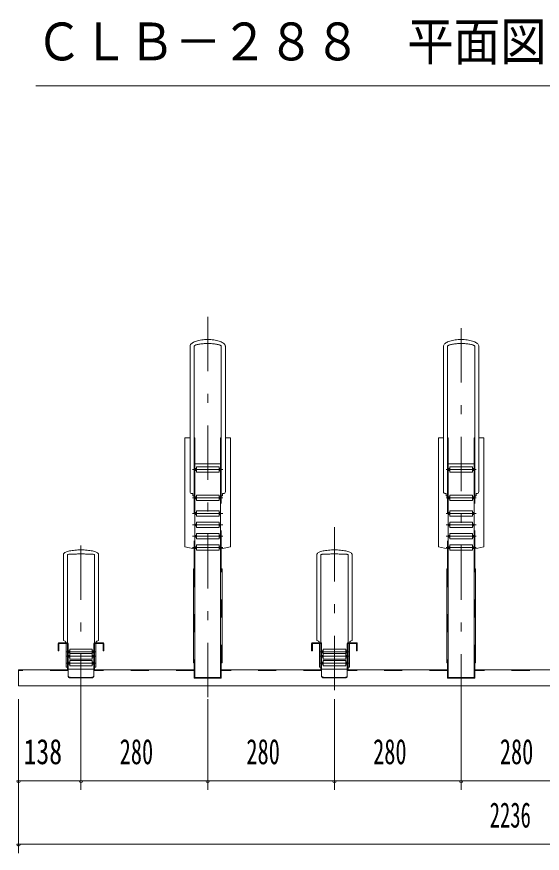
# Model space of a CAD drawing. Units: millimetres, scale not verified. Extents: x -5940 to 5940, y -6448 to 6448.
# Drawn here: x 2220 to 3381, y -2431 to -584 of the extents above; entities that cross this region are included whole.
import ezdxf
from ezdxf.enums import TextEntityAlignment as Align

# ---------------------------------------------------------------- set-up
doc = ezdxf.new("R2010")
doc.units = ezdxf.units.MM
doc.header["$LTSCALE"] = 10
doc.linetypes.add('USER2', pattern=[10, 4, -6])
doc.linetypes.add('USER3', pattern=[24, 12, -5, 2, -5])
for name, color, linetype, lineweight in [('0-2_2-0BOLD', 7, 'Continuous', 18), ('0-3_2-1HIDDEN', 3, 'USER2', 18), ('0-4_2-2CENTER', 3, 'USER3', 18), ('0-5_2-5DIM', 3, 'Continuous', 18)]:
    doc.layers.add(name, color=color, linetype=linetype, lineweight=lineweight)
doc.styles.add('ＭＳ ゴシック', font='')
doc.styles.get('ＭＳ ゴシック').set_extended_font_data('MS Gothic')

msp = doc.modelspace()

# ---------------------------------------------------------------- linework, layer by layer
at = {"layer": '0-2_2-0BOLD'}
for p, q in [((2613.79, -1570.92), (2670.59, -1570.92)), ((2613.79, -1581.81), (2617.19, -1581.81)), ((2617.19, -1585.81), (2613.79, -1585.81)), ((2667.19, -1581.81), (2670.59, -1581.81)), ((2670.59, -1585.81), (2667.19, -1585.81)), ((3173.79, -1570.92), (3230.59, -1570.92)), ((3173.79, -1581.81), (3177.19, -1581.81)), ((3177.19, -1585.81), (3173.79, -1585.81)), ((3230.59, -1581.81), (3227.19, -1581.81)), ((3227.19, -1585.81), (3230.59, -1585.81)), ((2617.19, -1644.1), (2613.79, -1644.1)), ((2670.59, -1644.1), (2667.19, -1644.1)), ((3173.79, -1644.1), (3177.19, -1644.1)), ((3230.59, -1644.1), (3227.19, -1644.1)), ((2613.79, -1648.1), (2617.19, -1648.1)), ((2667.19, -1648.1), (2670.59, -1648.1)), ((3177.19, -1648.1), (3173.79, -1648.1)), ((3227.19, -1648.1), (3230.59, -1648.1)), ((2617.19, -1678.98), (2613.79, -1678.98)), ((2670.59, -1678.98), (2667.19, -1678.98)), ((3173.79, -1678.98), (3177.19, -1678.98)), ((3230.59, -1678.98), (3227.19, -1678.98)), ((2613.79, -1682.98), (2617.19, -1682.98)), ((2667.19, -1682.98), (2670.59, -1682.98)), ((3177.19, -1682.98), (3173.79, -1682.98)), ((3227.19, -1682.98), (3230.59, -1682.98)), ((2617.19, -1704.03), (2613.79, -1704.03)), ((2613.79, -1708.03), (2617.19, -1708.03)), ((2670.59, -1704.03), (2667.19, -1704.03)), ((2667.19, -1708.03), (2670.59, -1708.03)), ((3173.79, -1704.03), (3177.19, -1704.03)), ((3177.19, -1708.03), (3173.79, -1708.03)), ((3230.59, -1704.03), (3227.19, -1704.03)), ((3227.19, -1708.03), (3230.59, -1708.03)), ((2617.19, -1729.07), (2613.79, -1729.07)), ((2613.79, -1733.07), (2617.19, -1733.07)), ((2670.59, -1729.07), (2667.19, -1729.07)), ((2667.19, -1733.07), (2670.59, -1733.07)), ((3173.79, -1729.07), (3177.19, -1729.07)), ((3177.19, -1733.07), (3173.79, -1733.07)), ((3230.59, -1729.07), (3227.19, -1729.07)), ((3227.19, -1733.07), (3230.59, -1733.07)), ((2617.19, -1754.12), (2613.79, -1754.12)), ((2670.59, -1754.12), (2667.19, -1754.12)), ((3177.19, -1754.12), (3173.79, -1754.12)), ((3230.59, -1754.12), (3227.19, -1754.12)), ((2401.19, -1771.51), (2401.19, -1961.23)), ((2613.79, -1758.53), (2612.19, -1758.53)), ((2613.79, -1758.12), (2617.19, -1758.12)), ((2667.19, -1758.12), (2670.59, -1758.12)), ((2670.59, -1758.53), (2672.19, -1758.53)), ((3172.19, -1758.53), (3173.79, -1758.53)), ((3173.79, -1758.12), (3177.19, -1758.12)), ((3227.19, -1758.12), (3230.59, -1758.12)), ((3230.59, -1758.53), (3232.19, -1758.53)), ((2610.59, -1803.25), (2613.79, -1803.25)), ((2332.19, -1966.23), (2313.39, -1966.23)), ((2313.39, -1984.23), (2313.39, -1967.83)), ((2952.19, -1966.23), (2970.99, -1966.23)), ((2970.99, -1984.23), (2970.99, -1967.83)), ((2333.79, -1984.23), (2337.19, -1984.23)), ((2337.19, -1988.23), (2333.79, -1988.23)), ((2337.19, -1994.23), (2333.79, -1994.23)), ((2387.19, -1990.23), (2337.19, -1990.23)), ((2387.19, -1984.23), (2390.59, -1984.23)), ((2390.59, -1988.23), (2387.19, -1988.23)), ((2387.19, -1994.23), (2390.59, -1994.23)), ((2897.19, -1984.23), (2893.79, -1984.23)), ((2893.79, -1988.23), (2897.19, -1988.23)), ((2897.19, -1994.23), (2893.79, -1994.23)), ((2897.19, -1990.23), (2947.19, -1990.23)), ((2950.59, -1984.23), (2947.19, -1984.23)), ((2947.19, -1988.23), (2950.59, -1988.23)), ((2947.19, -1994.23), (2950.59, -1994.23)), ((2333.79, -1998.23), (2337.19, -1998.23)), ((2337.19, -2009.23), (2333.79, -2009.23)), ((2333.79, -2013.23), (2337.19, -2013.23)), ((2390.59, -1998.23), (2387.19, -1998.23)), ((2387.19, -2009.23), (2390.59, -2009.23)), ((2390.59, -2013.23), (2387.19, -2013.23)), ((2673.79, -2010.66), (2670.59, -2010.66)), ((2893.79, -1998.23), (2897.19, -1998.23)), ((2897.19, -2009.23), (2893.79, -2009.23)), ((2893.79, -2013.23), (2897.19, -2013.23)), ((2950.59, -1998.23), (2947.19, -1998.23)), ((2947.19, -2009.23), (2950.59, -2009.23)), ((2950.59, -2013.23), (2947.19, -2013.23)), ((2390.59, -2024.63), (2333.79, -2024.63)), ((2612.19, -2026.23), (2390.59, -2026.23)), ((2893.79, -2026.23), (2672.19, -2026.23)), ((2950.59, -2024.63), (2893.79, -2024.63)), ((3172.19, -2026.23), (2950.59, -2026.23)), ((3453.79, -2026.23), (3232.19, -2026.23))]:
    msp.add_line(p, q, dxfattribs=at)
for points in [[(2605.54, -1306.43), (2604.52, -1307.68), (2603.78, -1308.97), (2603.34, -1310.28), (2603.19, -1311.59), (2603.19, -1632.39)], [(2681.19, -1632.39), (2681.19, -1311.59), (2681.04, -1310.28), (2680.6, -1308.97), (2679.86, -1307.68), (2678.84, -1306.43), (2677.53, -1305.21), (2675.96, -1304.04), (2674.14, -1302.93), (2672.07, -1301.88), (2669.77, -1300.91), (2667.26, -1300.02), (2664.56, -1299.22), (2661.69, -1298.51), (2658.67, -1297.9), (2655.53, -1297.4), (2652.28, -1297), (2648.96, -1296.72), (2645.59, -1296.54), (2642.19, -1296.49), (2638.79, -1296.54), (2635.42, -1296.72), (2632.1, -1297), (2628.85, -1297.4), (2625.71, -1297.9), (2622.69, -1298.51), (2619.82, -1299.22), (2617.12, -1300.02), (2614.61, -1300.91), (2612.31, -1301.88), (2610.24, -1302.93), (2608.41, -1304.04), (2606.84, -1305.21), (2605.54, -1306.43)], [(2612.19, -1641.02), (2612.19, -1311.59), (2612.3, -1311.06), (2612.65, -1310.53), (2613.21, -1310.01), (2614, -1309.5), (2615, -1309.01), (2616.21, -1308.54), (2617.62, -1308.09), (2619.21, -1307.67), (2620.98, -1307.28), (2622.91, -1306.92), (2624.98, -1306.59), (2627.19, -1306.31), (2629.51, -1306.06), (2631.93, -1305.86), (2634.43, -1305.69), (2636.98, -1305.58), (2639.57, -1305.51), (2642.19, -1305.49), (2644.8, -1305.51), (2647.4, -1305.58), (2649.95, -1305.69), (2652.45, -1305.86), (2654.87, -1306.06), (2657.19, -1306.31), (2659.4, -1306.59), (2661.47, -1306.92), (2663.4, -1307.28), (2665.17, -1307.67), (2666.76, -1308.09), (2668.17, -1308.54), (2669.38, -1309.01), (2670.38, -1309.5), (2671.17, -1310.01), (2671.73, -1310.53), (2672.08, -1311.06), (2672.19, -1311.59), (2672.19, -1641.02)], [(3241.19, -1632.39), (3241.19, -1311.59), (3241.04, -1310.28), (3240.6, -1308.97), (3239.86, -1307.68), (3238.84, -1306.43), (3237.54, -1305.21), (3235.96, -1304.04), (3234.14, -1302.93), (3232.07, -1301.88), (3229.77, -1300.91), (3227.26, -1300.02), (3224.56, -1299.22), (3221.69, -1298.51), (3218.67, -1297.9), (3215.53, -1297.4), (3212.28, -1297), (3208.96, -1296.72), (3205.59, -1296.54), (3202.19, -1296.49), (3198.79, -1296.54), (3195.42, -1296.72), (3192.1, -1297), (3188.85, -1297.4), (3185.71, -1297.9), (3182.69, -1298.51), (3179.82, -1299.22), (3177.12, -1300.02), (3174.61, -1300.91), (3172.31, -1301.88), (3170.24, -1302.93), (3168.41, -1304.04), (3166.84, -1305.21), (3165.54, -1306.43), (3164.52, -1307.68), (3163.78, -1308.97), (3163.34, -1310.28), (3163.19, -1311.59), (3163.19, -1632.39)], [(3172.19, -1641.02), (3172.19, -1311.59), (3172.3, -1311.06), (3172.65, -1310.53), (3173.21, -1310.01), (3174, -1309.5), (3175, -1309.01), (3176.21, -1308.54), (3177.62, -1308.09), (3179.21, -1307.67), (3180.98, -1307.28), (3182.91, -1306.92), (3184.98, -1306.59), (3187.19, -1306.31), (3189.51, -1306.06), (3191.93, -1305.86), (3194.43, -1305.69), (3196.98, -1305.58), (3199.57, -1305.51), (3202.19, -1305.49), (3204.8, -1305.51), (3207.4, -1305.58), (3209.95, -1305.69), (3212.45, -1305.86), (3214.87, -1306.06), (3217.19, -1306.31), (3219.4, -1306.59), (3221.47, -1306.92), (3223.4, -1307.28), (3225.17, -1307.67), (3226.76, -1308.09), (3228.17, -1308.54), (3229.38, -1309.01), (3230.38, -1309.5), (3231.17, -1310.01), (3231.73, -1310.53), (3232.08, -1311.06), (3232.19, -1311.59), (3232.19, -1641.02)], [(2603.19, -1513.46), (2591.79, -1513.46), (2591.79, -1754.6), (2612.19, -1758.53), (2612.19, -1803.25)], [(2672.19, -1513.46), (2670.59, -1513.46), (2670.59, -2043.06), (2613.79, -2043.06), (2613.79, -1513.46), (2612.19, -1513.46)], [(2672.19, -1803.25), (2672.19, -1758.53), (2692.59, -1754.6), (2692.59, -1513.46), (2681.19, -1513.46)], [(3172.19, -1803.25), (3172.19, -1758.53), (3151.79, -1754.6), (3151.79, -1513.46), (3163.19, -1513.46)], [(3172.19, -1513.46), (3173.79, -1513.46), (3173.79, -2043.06), (3230.59, -2043.06), (3230.59, -1513.46), (3232.19, -1513.46)], [(3241.19, -1513.46), (3252.59, -1513.46), (3252.59, -1754.6), (3232.19, -1758.53), (3232.19, -1803.25)], [(2607.69, -1636.89), (2609.19, -1636.89), (2609.19, -1641.02)], [(2675.19, -1641.02), (2675.19, -1636.89), (2676.69, -1636.89)], [(3167.69, -1636.89), (3169.19, -1636.89), (3169.19, -1641.02)], [(3235.19, -1641.02), (3235.19, -1636.89), (3236.69, -1636.89)], [(2323.19, -1961.23), (2323.19, -1771.51), (2323.34, -1770.61), (2323.78, -1769.72), (2324.52, -1768.85), (2325.54, -1767.99), (2326.84, -1767.16), (2328.41, -1766.37), (2330.24, -1765.61), (2332.31, -1764.9), (2334.61, -1764.24), (2337.12, -1763.63), (2339.82, -1763.09), (2342.69, -1762.61), (2345.71, -1762.19), (2348.85, -1761.85), (2352.09, -1761.58), (2355.42, -1761.38), (2358.79, -1761.27), (2362.19, -1761.23), (2365.59, -1761.27), (2368.96, -1761.38), (2372.28, -1761.58), (2375.53, -1761.85), (2378.67, -1762.19), (2381.69, -1762.61), (2384.56, -1763.09), (2387.26, -1763.63), (2389.77, -1764.24), (2392.07, -1764.9), (2394.14, -1765.61), (2395.96, -1766.37), (2397.54, -1767.16), (2398.84, -1767.99), (2399.86, -1768.85), (2400.6, -1769.72), (2401.04, -1770.61), (2401.19, -1771.51)], [(2410.99, -1966.23), (2392.19, -1966.23), (2392.19, -1771.51), (2392.07, -1771.4), (2391.73, -1771.29), (2391.17, -1771.18), (2390.38, -1771.07), (2389.38, -1770.97), (2388.17, -1770.87), (2386.76, -1770.77), (2385.17, -1770.69), (2383.4, -1770.6), (2381.47, -1770.53), (2379.4, -1770.46), (2377.19, -1770.4), (2374.87, -1770.35), (2372.45, -1770.31), (2369.95, -1770.27), (2367.4, -1770.25), (2364.8, -1770.23), (2362.19, -1770.23), (2359.57, -1770.23), (2356.98, -1770.25), (2354.42, -1770.27), (2351.93, -1770.31), (2349.51, -1770.35), (2347.19, -1770.4), (2344.98, -1770.46), (2342.91, -1770.53), (2340.98, -1770.6), (2339.21, -1770.69), (2337.61, -1770.77), (2336.21, -1770.87), (2335, -1770.97), (2334, -1771.07), (2333.21, -1771.18), (2332.65, -1771.29), (2332.3, -1771.4), (2332.19, -1771.51), (2332.19, -1966.23)], [(2873.39, -1966.23), (2892.19, -1966.23), (2892.19, -1771.51), (2892.3, -1771.4), (2892.65, -1771.29), (2893.21, -1771.18), (2894, -1771.07), (2895, -1770.97), (2896.21, -1770.87), (2897.61, -1770.77), (2899.21, -1770.69), (2900.98, -1770.6), (2902.91, -1770.53), (2904.98, -1770.46), (2907.19, -1770.4), (2909.51, -1770.35), (2911.93, -1770.31), (2914.42, -1770.27), (2916.98, -1770.25), (2919.57, -1770.23), (2922.19, -1770.23), (2924.8, -1770.23), (2927.4, -1770.25), (2929.95, -1770.27), (2932.45, -1770.31), (2934.87, -1770.35), (2937.19, -1770.4), (2939.4, -1770.46), (2941.47, -1770.53), (2943.4, -1770.6), (2945.17, -1770.69), (2946.76, -1770.77), (2948.17, -1770.87), (2949.38, -1770.97), (2950.38, -1771.07), (2951.17, -1771.18), (2951.73, -1771.29), (2952.07, -1771.4), (2952.19, -1771.51), (2952.19, -1966.23)], [(2884.52, -1768.85), (2883.78, -1769.72), (2883.34, -1770.61), (2883.19, -1771.51), (2883.19, -1961.23)], [(2961.19, -1961.23), (2961.19, -1771.51), (2961.04, -1770.61), (2960.6, -1769.72), (2959.86, -1768.85), (2958.84, -1767.99), (2957.54, -1767.16), (2955.96, -1766.37), (2954.14, -1765.61), (2952.07, -1764.9), (2949.77, -1764.24), (2947.26, -1763.63), (2944.56, -1763.09), (2941.69, -1762.61), (2938.67, -1762.19), (2935.53, -1761.85), (2932.28, -1761.58), (2928.96, -1761.38), (2925.59, -1761.27), (2922.19, -1761.23), (2918.79, -1761.27), (2915.42, -1761.38), (2912.09, -1761.58), (2908.85, -1761.85), (2905.71, -1762.19), (2902.69, -1762.61), (2899.82, -1763.09), (2897.12, -1763.63), (2894.61, -1764.24), (2892.31, -1764.9), (2890.24, -1765.61), (2888.41, -1766.37), (2886.84, -1767.16), (2885.54, -1767.99), (2884.52, -1768.85)], [(2610.59, -1803.25), (2610.59, -2010.66), (2613.79, -2010.66)], [(2673.79, -2010.66), (2673.79, -1803.25), (2670.59, -1803.25)], [(3173.79, -2010.66), (3170.59, -2010.66), (3170.59, -1803.25), (3173.79, -1803.25)], [(3230.59, -1803.25), (3233.79, -1803.25), (3233.79, -2010.66), (3230.59, -2010.66)], [(2311.79, -1967.83), (2311.79, -1984.23), (2313.39, -1984.23)], [(2313.39, -1967.83), (2332.19, -1967.83), (2332.19, -2024.63)], [(2332.19, -2020.23), (2329.19, -2020.23), (2329.19, -1967.83)], [(2333.79, -1967.83), (2333.79, -2040.37), (2333.81, -2040.68), (2333.87, -2040.98), (2333.96, -2041.29), (2334.09, -2041.58), (2334.26, -2041.86), (2334.46, -2042.14), (2334.69, -2042.4), (2334.96, -2042.64), (2335.25, -2042.87), (2335.58, -2043.08), (2335.92, -2043.27), (2336.29, -2043.43), (2336.68, -2043.57), (2337.08, -2043.69), (2337.49, -2043.79), (2337.92, -2043.85), (2338.35, -2043.89), (2338.79, -2043.91), (2385.59, -2043.91), (2386.03, -2043.89), (2386.46, -2043.85), (2386.88, -2043.79), (2387.3, -2043.69), (2387.7, -2043.57), (2388.09, -2043.43), (2388.46, -2043.27), (2388.8, -2043.08), (2389.12, -2042.87), (2389.42, -2042.64), (2389.69, -2042.4), (2389.92, -2042.14), (2390.12, -2041.86), (2390.29, -2041.58), (2390.42, -2041.29), (2390.51, -2040.98), (2390.57, -2040.68), (2390.59, -2040.37), (2390.59, -1967.83)], [(2395.19, -1967.83), (2395.19, -2020.23), (2392.19, -2020.23)], [(2392.19, -2024.63), (2392.19, -1967.83), (2410.99, -1967.83), (2410.99, -1984.23), (2412.59, -1984.23), (2412.59, -1967.83)], [(2892.19, -2024.63), (2892.19, -1967.83), (2873.39, -1967.83), (2873.39, -1984.23), (2871.79, -1984.23), (2871.79, -1967.83)], [(2889.19, -1967.83), (2889.19, -2020.23), (2892.19, -2020.23)], [(2950.59, -1967.83), (2950.59, -2040.37), (2950.57, -2040.68), (2950.51, -2040.98), (2950.42, -2041.29), (2950.29, -2041.58), (2950.12, -2041.86), (2949.92, -2042.14), (2949.69, -2042.4), (2949.42, -2042.64), (2949.12, -2042.87), (2948.8, -2043.08), (2948.46, -2043.27), (2948.09, -2043.43), (2947.7, -2043.57), (2947.3, -2043.69), (2946.88, -2043.79), (2946.46, -2043.85), (2946.03, -2043.89), (2945.59, -2043.91), (2898.79, -2043.91), (2898.35, -2043.89), (2897.92, -2043.85), (2897.5, -2043.79), (2897.08, -2043.69), (2896.68, -2043.57), (2896.29, -2043.43), (2895.92, -2043.27), (2895.58, -2043.08), (2895.25, -2042.87), (2894.96, -2042.64), (2894.69, -2042.4), (2894.46, -2042.14), (2894.26, -2041.86), (2894.09, -2041.58), (2893.96, -2041.29), (2893.87, -2040.98), (2893.81, -2040.68), (2893.79, -2040.37), (2893.79, -1967.83)], [(2970.99, -1967.83), (2952.19, -1967.83), (2952.19, -2024.63)], [(2952.19, -2020.23), (2955.19, -2020.23), (2955.19, -1967.83)], [(2972.59, -1967.83), (2972.59, -1984.23), (2970.99, -1984.23)], [(2612.19, -2010.66), (2612.19, -2044.28), (2672.19, -2044.28), (2672.19, -2010.66)], [(3232.19, -2010.66), (3232.19, -2044.28), (3172.19, -2044.28), (3172.19, -2010.66)], [(2333.79, -2026.23), (2224.19, -2026.23), (2224.19, -2061.23), (4460.19, -2061.23), (4460.19, -2026.23), (4352.19, -2026.23)], [(2333.79, -2039.24), (2333.81, -2039.55), (2333.87, -2039.85), (2333.96, -2040.15), (2334.09, -2040.45), (2334.26, -2040.73), (2334.46, -2041.01), (2334.69, -2041.27), (2334.96, -2041.51), (2335.25, -2041.74), (2335.58, -2041.95), (2335.92, -2042.13), (2336.29, -2042.3), (2336.68, -2042.44), (2337.08, -2042.56), (2337.49, -2042.65), (2337.92, -2042.72), (2338.35, -2042.76), (2338.79, -2042.77), (2385.59, -2042.77), (2386.03, -2042.76), (2386.46, -2042.72), (2386.88, -2042.65), (2387.3, -2042.56), (2387.7, -2042.44), (2388.09, -2042.3), (2388.46, -2042.13), (2388.8, -2041.95), (2389.12, -2041.74), (2389.42, -2041.51), (2389.69, -2041.27), (2389.92, -2041.01), (2390.12, -2040.73), (2390.29, -2040.45), (2390.42, -2040.15), (2390.51, -2039.85), (2390.57, -2039.55), (2390.59, -2039.24)], [(2950.59, -2039.24), (2950.57, -2039.55), (2950.51, -2039.85), (2950.42, -2040.15), (2950.29, -2040.45), (2950.12, -2040.73), (2949.92, -2041.01), (2949.69, -2041.27), (2949.42, -2041.51), (2949.12, -2041.74), (2948.8, -2041.95), (2948.46, -2042.13), (2948.09, -2042.3), (2947.7, -2042.44), (2947.3, -2042.56), (2946.88, -2042.65), (2946.46, -2042.72), (2946.03, -2042.76), (2945.59, -2042.77), (2898.79, -2042.77), (2898.35, -2042.76), (2897.92, -2042.72), (2897.5, -2042.65), (2897.08, -2042.56), (2896.68, -2042.44), (2896.29, -2042.3), (2895.92, -2042.13), (2895.58, -2041.95), (2895.25, -2041.74), (2894.96, -2041.51), (2894.69, -2041.27), (2894.46, -2041.01), (2894.26, -2040.73), (2894.09, -2040.45), (2893.96, -2040.15), (2893.87, -2039.85), (2893.81, -2039.55), (2893.79, -2039.24)]]:
    msp.add_lwpolyline(points, dxfattribs=at)
for points in [[(2667.19, -1577.81), (2667.19, -1589.8), (2617.19, -1589.8), (2617.19, -1577.81)], [(3177.19, -1589.8), (3177.19, -1577.81), (3227.19, -1577.81), (3227.19, -1589.8)], [(2617.19, -1640.1), (2667.19, -1640.1), (2667.19, -1652.1), (2617.19, -1652.1)], [(3177.19, -1652.1), (3227.19, -1652.1), (3227.19, -1640.1), (3177.19, -1640.1)], [(2617.19, -1674.99), (2667.19, -1674.99), (2667.19, -1686.98), (2617.19, -1686.98)], [(3177.19, -1686.98), (3177.19, -1674.99), (3227.19, -1674.99), (3227.19, -1686.98)], [(2617.19, -1700.03), (2667.19, -1700.03), (2667.19, -1712.03), (2617.19, -1712.03)], [(3177.19, -1712.03), (3177.19, -1700.03), (3227.19, -1700.03), (3227.19, -1712.03)], [(2617.19, -1725.07), (2667.19, -1725.07), (2667.19, -1737.07), (2617.19, -1737.07)], [(3177.19, -1737.07), (3177.19, -1725.07), (3227.19, -1725.07), (3227.19, -1737.07)], [(2617.19, -1750.12), (2617.19, -1762.12), (2667.19, -1762.12), (2667.19, -1750.12)], [(3177.19, -1750.12), (3177.19, -1762.12), (3227.19, -1762.12), (3227.19, -1750.12)], [(2387.19, -1980.23), (2387.19, -2002.23), (2337.19, -2002.23), (2337.19, -1980.23)], [(2897.19, -1980.23), (2947.19, -1980.23), (2947.19, -2002.23), (2897.19, -2002.23)], [(2337.19, -2005.23), (2387.19, -2005.23), (2387.19, -2017.23), (2337.19, -2017.23)], [(2947.19, -2005.23), (2947.19, -2017.23), (2897.19, -2017.23), (2897.19, -2005.23)]]:
    msp.add_lwpolyline(points, close=True, dxfattribs=at)
for centre, radius, start, end in [((2607.69, -1632.39), 4.5, 180, 270), ((2610.69, -1641.02), 1.5, 180, 0), ((2673.69, -1641.02), 1.5, 180, 0), ((2676.69, -1632.39), 4.5, 270, 0), ((3167.69, -1632.39), 4.5, 180, 270), ((3170.69, -1641.02), 1.5, 180, 0), ((3233.69, -1641.02), 1.5, 180, 0), ((3236.69, -1632.39), 4.5, 270, 0), ((2313.39, -1967.83), 1.6, 90, 180), ((2322.47, -1968.19), 7, 16.28546, 84.10339), ((2332.19, -1967.83), 1.6, 0, 90), ((2392.19, -1967.83), 1.6, 90, 180), ((2401.91, -1968.19), 7, 95.89659, 163.71452), ((2410.99, -1967.83), 1.6, 0, 90), ((2873.39, -1967.83), 1.6, 90, 180), ((2882.47, -1968.19), 7, 16.28546, 84.10339), ((2892.19, -1967.83), 1.6, 0, 90), ((2952.19, -1967.83), 1.6, 90, 180), ((2961.91, -1968.19), 7, 95.89659, 163.71452), ((2970.99, -1967.83), 1.6, 0, 90), ((2333.79, -2024.63), 1.6, 180, 270), ((2390.59, -2024.63), 1.6, 270, 0), ((2893.79, -2024.63), 1.6, 180, 270), ((2950.59, -2024.63), 1.6, 270, 0)]:
    msp.add_arc(centre, radius, start, end, dxfattribs=at)
at = {"layer": '0-3_2-1HIDDEN'}
for p, q in [((2612.19, -1641.02), (2612.19, -1758.53)), ((2672.19, -1758.53), (2672.19, -1641.02)), ((3172.19, -1641.02), (3172.19, -1758.53)), ((3232.19, -1758.53), (3232.19, -1641.02)), ((2612.19, -1803.25), (2612.19, -2010.66)), ((2672.19, -2010.66), (2672.19, -1803.25)), ((3172.19, -1803.25), (3172.19, -2010.66)), ((3232.19, -2010.66), (3232.19, -1803.25)), ((2333.79, -2027.83), (2224.19, -2027.83)), ((2612.19, -2027.83), (2390.59, -2027.83)), ((2893.79, -2027.83), (2672.19, -2027.83)), ((3172.19, -2027.83), (2950.59, -2027.83)), ((3453.79, -2027.83), (3232.19, -2027.83))]:
    msp.add_line(p, q, dxfattribs=at)
at = {"layer": '0-4_2-2CENTER'}
for p, q in [((2642.19, -1246.49), (2642.19, -2111.23)), ((3202.19, -2111.23), (3202.19, -1246.49)), ((2608.79, -1583.81), (2675.59, -1583.81)), ((3168.79, -1583.81), (3235.59, -1583.81)), ((2675.59, -1646.1), (2608.79, -1646.1)), ((3235.59, -1646.1), (3168.79, -1646.1)), ((2675.59, -1680.98), (2608.79, -1680.98)), ((3235.59, -1680.98), (3168.79, -1680.98)), ((2362.19, -2111.23), (2362.19, -1711.23)), ((2608.79, -1706.03), (2675.59, -1706.03)), ((2922.19, -1711.23), (2922.19, -2111.23)), ((3168.79, -1706.03), (3235.59, -1706.03)), ((2675.59, -1731.07), (2608.79, -1731.07)), ((3235.59, -1731.07), (3168.79, -1731.07)), ((2608.79, -1756.12), (2675.59, -1756.12)), ((3168.79, -1756.12), (3235.59, -1756.12)), ((2395.59, -1986.23), (2328.79, -1986.23)), ((2955.59, -1986.23), (2888.79, -1986.23)), ((2328.79, -1996.23), (2395.59, -1996.23)), ((2395.59, -2011.23), (2328.79, -2011.23)), ((2888.79, -1996.23), (2955.59, -1996.23)), ((2955.59, -2011.23), (2888.79, -2011.23))]:
    msp.add_line(p, q, dxfattribs=at)
at = {"layer": '0-5_2-5DIM'}
for p, q in [((4422.19, -736.61), (2262.19, -736.61)), ((2224.19, -2091.23), (2224.19, -2431.23)), ((2362.19, -2291.23), (2362.19, -2091.23)), ((2642.19, -2091.23), (2642.19, -2291.23)), ((2922.19, -2091.23), (2922.19, -2291.23)), ((3202.19, -2291.23), (3202.19, -2091.23)), ((2228.19, -2271.23), (2220.19, -2271.23)), ((4460.19, -2271.23), (2224.19, -2271.23)), ((2366.19, -2271.23), (2358.19, -2271.23)), ((2646.19, -2271.23), (2638.19, -2271.23)), ((2926.19, -2271.23), (2918.19, -2271.23)), ((3206.19, -2271.23), (3198.19, -2271.23)), ((2228.19, -2411.23), (2220.19, -2411.23)), ((2224.19, -2411.23), (4460.19, -2411.23))]:
    msp.add_line(p, q, dxfattribs=at)
for centre in [(2224.19, -2271.23), (2362.19, -2271.23), (2642.19, -2271.23), (2922.19, -2271.23), (3202.19, -2271.23), (2224.19, -2411.23)]:
    msp.add_arc(centre, 4, 180, 0, dxfattribs=at)

# ---------------------------------------------------------------- texts
at = {"layer": '0-5_2-5DIM', "color": 7, "style": 'ＭＳ ゴシック'}
for s, height, width, p in [('ＣＬＢ－２８８\u3000平面図\u3000Ｓ＝１／２０', 83.58, 0.9, (2262.19, -705.21)), ('138', 55.72, 0.75, (2235.2, -2251.23)), ('280', 55.72, 0.65, (2447.69, -2251.23)), ('280', 55.72, 0.65, (2727.69, -2251.23)), ('280', 55.72, 0.65, (3007.69, -2251.23)), ('280', 55.72, 0.65, (3287.69, -2251.23)), ('2236', 55.72, 0.6, (3265.26, -2391.23))]:
    msp.add_text(s, height=height, dxfattribs=dict(at, width=width)).set_placement(p, align=Align.BOTTOM_LEFT)

doc.saveas('drawing.dxf')
